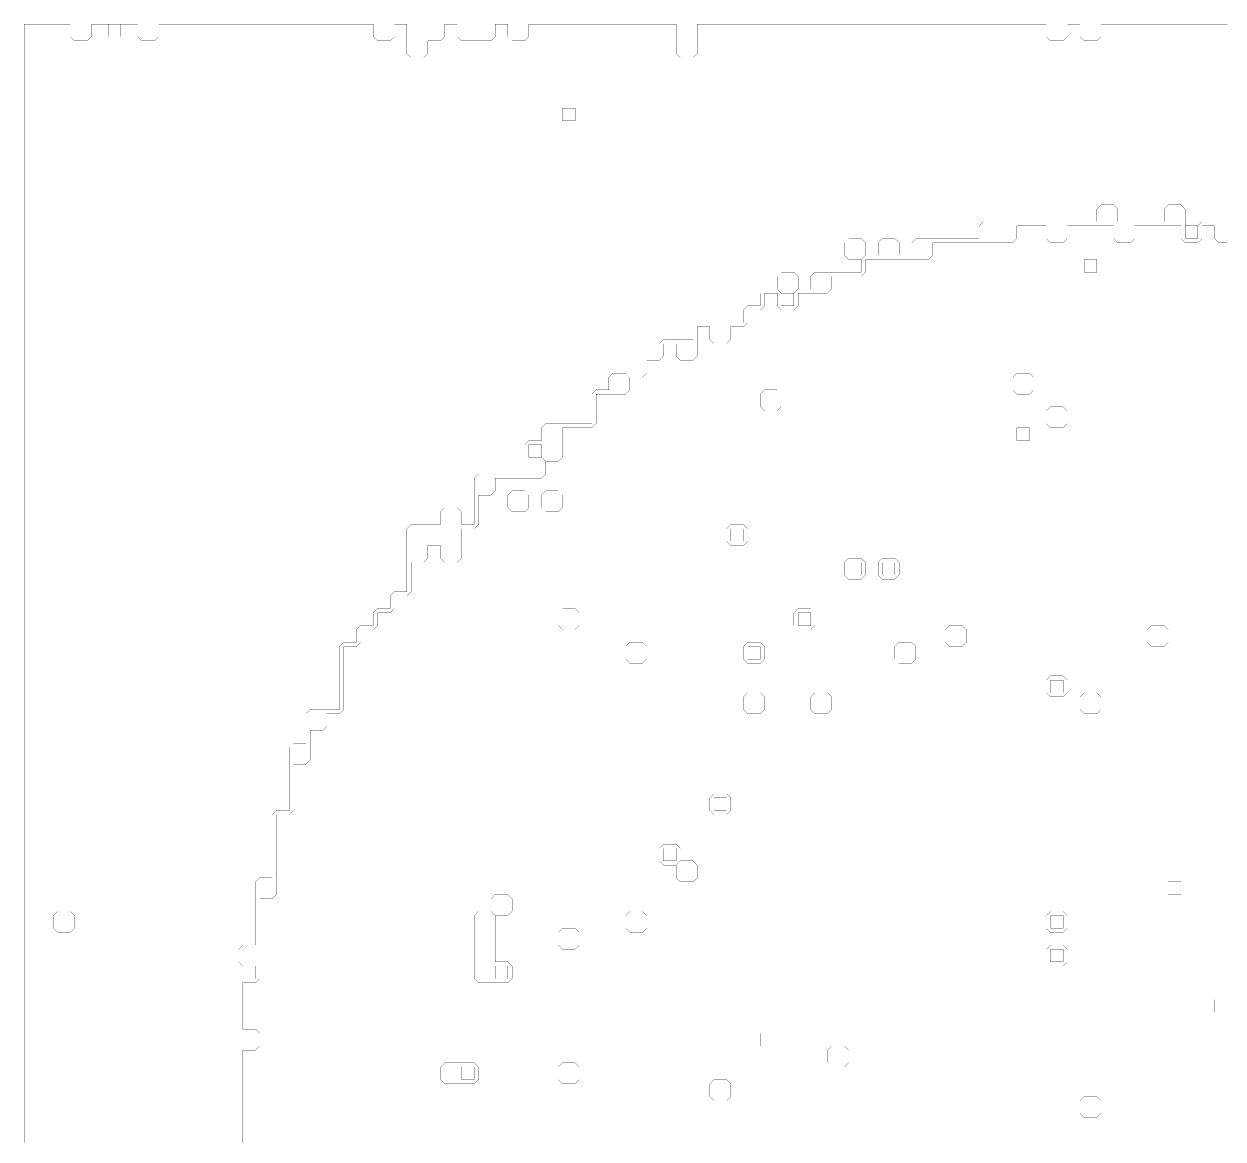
# Model space of a CAD drawing. Header units: metres. Extents: x 0 to 4990, y -4990 to 0.
# Drawn here: x 0 to 2783, y -2589 to 0 of the extents above; entities that cross this region are included whole.
import ezdxf

# ---------------------------------------------------------------- set-up
doc = ezdxf.new("R2010")
doc.units = ezdxf.units.M
for name, color, linetype in [('conductor', 1, 'Continuous'), ('dielectric', 8, 'Continuous'), ('substrate', 5, 'Continuous')]:
    doc.layers.add(name, color=color, linetype=linetype)

msp = doc.modelspace()

# ---------------------------------------------------------------- linework, layer by layer
at = {"layer": 'conductor', "const_width": 0.5}
msp.add_lwpolyline([(2792.96875, -507.8125), (2783.203125, -507.8125), (2773.4375, -507.8125), (2763.671875, -498.046875), (2763.671875, -488.28125), (2763.671875, -478.515625), (2763.671875, -468.75), (2753.90625, -468.75), (2744.140625, -468.75), (2734.375, -468.75), (2734.375, -478.515625), (2734.375, -488.28125), (2734.375, -498.046875), (2724.609375, -507.8125), (2714.84375, -507.8125), (2705.078125, -507.8125), (2695.3125, -507.8125), (2685.546875, -498.046875), (2685.546875, -488.28125), (2685.546875, -478.515625), (2685.546875, -468.75), (2675.78125, -468.75), (2666.015625, -468.75), (2656.25, -468.75), (2646.484375, -468.75), (2636.71875, -468.75), (2626.953125, -468.75), (2617.1875, -468.75), (2607.421875, -468.75), (2597.65625, -468.75), (2587.890625, -468.75), (2578.125, -468.75), (2578.125, -478.515625), (2578.125, -488.28125), (2578.125, -498.046875), (2568.359375, -507.8125), (2558.59375, -507.8125), (2548.828125, -507.8125), (2539.0625, -507.8125), (2529.296875, -498.046875), (2529.296875, -488.28125), (2529.296875, -478.515625), (2529.296875, -468.75), (2519.53125, -468.75), (2509.765625, -468.75), (2500, -468.75), (2490.234375, -468.75), (2480.46875, -468.75), (2470.703125, -468.75), (2460.9375, -468.75), (2451.171875, -468.75), (2441.40625, -468.75), (2431.640625, -468.75), (2421.875, -468.75), (2421.875, -478.515625), (2421.875, -488.28125), (2421.875, -498.046875), (2412.109375, -507.8125), (2402.34375, -507.8125), (2392.578125, -507.8125), (2382.8125, -507.8125), (2373.046875, -498.046875), (2373.046875, -488.28125), (2373.046875, -478.515625), (2373.046875, -468.75), (2363.28125, -468.75), (2353.515625, -468.75), (2343.75, -468.75), (2333.984375, -468.75), (2324.21875, -468.75), (2314.453125, -468.75), (2304.6875, -468.75), (2304.6875, -478.515625), (2304.6875, -488.28125), (2304.6875, -498.046875), (2294.921875, -507.8125), (2285.15625, -507.8125), (2275.390625, -507.8125), (2265.625, -507.8125), (2255.859375, -507.8125), (2246.09375, -507.8125), (2236.328125, -507.8125), (2226.5625, -507.8125), (2216.796875, -507.8125), (2207.03125, -507.8125), (2197.265625, -507.8125), (2187.5, -507.8125), (2177.734375, -507.8125), (2167.96875, -507.8125), (2158.203125, -507.8125), (2148.4375, -507.8125), (2138.671875, -507.8125), (2128.90625, -507.8125), (2119.140625, -507.8125), (2109.375, -507.8125), (2109.375, -517.578125), (2109.375, -527.34375), (2109.375, -537.109375), (2099.609375, -546.875), (2089.84375, -546.875), (2080.078125, -546.875), (2070.3125, -546.875), (2060.546875, -546.875), (2050.78125, -546.875), (2041.015625, -546.875), (2031.25, -546.875), (2021.484375, -546.875), (2011.71875, -546.875), (2001.953125, -546.875), (1992.1875, -546.875), (1982.421875, -546.875), (1972.65625, -546.875), (1962.890625, -546.875), (1953.125, -546.875), (1953.125, -556.640625), (1953.125, -566.40625), (1953.125, -576.171875), (1943.359375, -585.9375), (1933.59375, -585.9375), (1923.828125, -585.9375), (1914.0625, -585.9375), (1904.296875, -585.9375), (1894.53125, -585.9375), (1884.765625, -585.9375), (1875, -585.9375), (1875, -595.703125), (1875, -605.46875), (1875, -615.234375), (1865.234375, -625), (1855.46875, -625), (1845.703125, -625), (1835.9375, -625), (1826.171875, -625), (1816.40625, -625), (1806.640625, -625), (1796.875, -625), (1796.875, -634.765625), (1796.875, -644.53125), (1796.875, -654.296875), (1787.109375, -664.0625), (1777.34375, -664.0625), (1767.578125, -664.0625), (1757.8125, -664.0625), (1748.046875, -654.296875), (1748.046875, -644.53125), (1748.046875, -634.765625), (1748.046875, -625), (1738.28125, -625), (1728.515625, -625), (1718.75, -625), (1718.75, -634.765625), (1718.75, -644.53125), (1718.75, -654.296875), (1708.984375, -664.0625), (1699.21875, -664.0625), (1689.453125, -664.0625), (1679.6875, -664.0625), (1679.6875, -673.828125), (1679.6875, -683.59375), (1679.6875, -693.359375), (1669.921875, -703.125), (1660.15625, -703.125), (1650.390625, -703.125), (1640.625, -703.125), (1640.625, -712.890625), (1640.625, -722.65625), (1640.625, -732.421875), (1630.859375, -742.1875), (1621.09375, -742.1875), (1611.328125, -742.1875), (1601.5625, -742.1875), (1591.796875, -732.421875), (1591.796875, -722.65625), (1591.796875, -712.890625), (1591.796875, -703.125), (1582.03125, -703.125), (1572.265625, -703.125), (1562.5, -703.125), (1562.5, -712.890625), (1562.5, -722.65625), (1562.5, -732.421875), (1562.5, -742.1875), (1562.5, -751.953125), (1562.5, -761.71875), (1562.5, -771.484375), (1552.734375, -781.25), (1542.96875, -781.25), (1533.203125, -781.25), (1523.4375, -781.25), (1513.671875, -771.484375), (1513.671875, -761.71875), (1513.671875, -751.953125), (1513.671875, -742.1875), (1503.90625, -742.1875), (1494.140625, -742.1875), (1484.375, -742.1875), (1484.375, -751.953125), (1484.375, -761.71875), (1484.375, -771.484375), (1474.609375, -781.25), (1464.84375, -781.25), (1455.078125, -781.25), (1445.3125, -781.25), (1445.3125, -791.015625), (1445.3125, -800.78125), (1445.3125, -810.546875), (1435.546875, -820.3125), (1425.78125, -820.3125), (1416.015625, -820.3125), (1406.25, -820.3125), (1406.25, -830.078125), (1406.25, -839.84375), (1406.25, -849.609375), (1396.484375, -859.375), (1386.71875, -859.375), (1376.953125, -859.375), (1367.1875, -859.375), (1357.421875, -859.375), (1347.65625, -859.375), (1337.890625, -859.375), (1328.125, -859.375), (1328.125, -869.140625), (1328.125, -878.90625), (1328.125, -888.671875), (1328.125, -898.4375), (1328.125, -908.203125), (1328.125, -917.96875), (1328.125, -927.734375), (1318.359375, -937.5), (1308.59375, -937.5), (1298.828125, -937.5), (1289.0625, -937.5), (1279.296875, -937.5), (1269.53125, -937.5), (1259.765625, -937.5), (1250, -937.5), (1250, -947.265625), (1250, -957.03125), (1250, -966.796875), (1250, -976.5625), (1250, -986.328125), (1250, -996.09375), (1250, -1005.859375), (1240.234375, -1015.625), (1230.46875, -1015.625), (1220.703125, -1015.625), (1210.9375, -1015.625), (1201.171875, -1005.859375), (1201.171875, -996.09375), (1201.171875, -986.328125), (1201.171875, -976.5625), (1191.40625, -976.5625), (1181.640625, -976.5625), (1171.875, -976.5625), (1171.875, -986.328125), (1171.875, -996.09375), (1171.875, -1005.859375), (1181.640625, -1005.859375), (1191.40625, -1005.859375), (1201.171875, -1005.859375), (1210.9375, -1015.625), (1210.9375, -1025.390625), (1210.9375, -1035.15625), (1210.9375, -1044.921875), (1201.171875, -1054.6875), (1191.40625, -1054.6875), (1181.640625, -1054.6875), (1171.875, -1054.6875), (1162.109375, -1054.6875), (1152.34375, -1054.6875), (1142.578125, -1054.6875), (1132.8125, -1054.6875), (1123.046875, -1054.6875), (1113.28125, -1054.6875), (1103.515625, -1054.6875), (1093.75, -1054.6875), (1093.75, -1064.453125), (1093.75, -1074.21875), (1093.75, -1083.984375), (1083.984375, -1093.75), (1074.21875, -1093.75), (1064.453125, -1093.75), (1054.6875, -1093.75), (1054.6875, -1103.515625), (1054.6875, -1113.28125), (1054.6875, -1123.046875), (1054.6875, -1132.8125), (1054.6875, -1142.578125), (1054.6875, -1152.34375), (1054.6875, -1162.109375), (1044.921875, -1171.875), (1035.15625, -1171.875), (1025.390625, -1171.875), (1015.625, -1171.875), (1015.625, -1181.640625), (1015.625, -1191.40625), (1015.625, -1201.171875), (1015.625, -1210.9375), (1015.625, -1220.703125), (1015.625, -1230.46875), (1015.625, -1240.234375), (1005.859375, -1250), (996.09375, -1250), (986.328125, -1250), (976.5625, -1250), (966.796875, -1240.234375), (966.796875, -1230.46875), (966.796875, -1220.703125), (966.796875, -1210.9375), (957.03125, -1210.9375), (947.265625, -1210.9375), (937.5, -1210.9375), (937.5, -1220.703125), (937.5, -1230.46875), (937.5, -1240.234375), (927.734375, -1250), (917.96875, -1250), (908.203125, -1250), (898.4375, -1250), (898.4375, -1259.765625), (898.4375, -1269.53125), (898.4375, -1279.296875), (898.4375, -1289.0625), (898.4375, -1298.828125), (898.4375, -1308.59375), (898.4375, -1318.359375), (888.671875, -1328.125), (878.90625, -1328.125), (869.140625, -1328.125), (859.375, -1328.125), (859.375, -1337.890625), (859.375, -1347.65625), (859.375, -1357.421875), (849.609375, -1367.1875), (839.84375, -1367.1875), (830.078125, -1367.1875), (820.3125, -1367.1875), (820.3125, -1376.953125), (820.3125, -1386.71875), (820.3125, -1396.484375), (810.546875, -1406.25), (800.78125, -1406.25), (791.015625, -1406.25), (781.25, -1406.25), (781.25, -1416.015625), (781.25, -1425.78125), (781.25, -1435.546875), (771.484375, -1445.3125), (761.71875, -1445.3125), (751.953125, -1445.3125), (742.1875, -1445.3125), (742.1875, -1455.078125), (742.1875, -1464.84375), (742.1875, -1474.609375), (742.1875, -1484.375), (742.1875, -1494.140625), (742.1875, -1503.90625), (742.1875, -1513.671875), (742.1875, -1523.4375), (742.1875, -1533.203125), (742.1875, -1542.96875), (742.1875, -1552.734375), (742.1875, -1562.5), (742.1875, -1572.265625), (742.1875, -1582.03125), (742.1875, -1591.796875), (732.421875, -1601.5625), (722.65625, -1601.5625), (712.890625, -1601.5625), (703.125, -1601.5625), (703.125, -1611.328125), (703.125, -1621.09375), (703.125, -1630.859375), (693.359375, -1640.625), (683.59375, -1640.625), (673.828125, -1640.625), (664.0625, -1640.625), (664.0625, -1650.390625), (664.0625, -1660.15625), (664.0625, -1669.921875), (664.0625, -1679.6875), (664.0625, -1689.453125), (664.0625, -1699.21875), (664.0625, -1708.984375), (654.296875, -1718.75), (644.53125, -1718.75), (634.765625, -1718.75), (625, -1718.75), (625, -1728.515625), (625, -1738.28125), (625, -1748.046875), (625, -1757.8125), (625, -1767.578125), (625, -1777.34375), (625, -1787.109375), (625, -1796.875), (625, -1806.640625), (625, -1816.40625), (625, -1826.171875), (615.234375, -1835.9375), (605.46875, -1835.9375), (595.703125, -1835.9375), (585.9375, -1835.9375), (585.9375, -1845.703125), (585.9375, -1855.46875), (585.9375, -1865.234375), (585.9375, -1875), (585.9375, -1884.765625), (585.9375, -1894.53125), (585.9375, -1904.296875), (585.9375, -1914.0625), (585.9375, -1923.828125), (585.9375, -1933.59375), (585.9375, -1943.359375), (585.9375, -1953.125), (585.9375, -1962.890625), (585.9375, -1972.65625), (585.9375, -1982.421875), (585.9375, -1992.1875), (585.9375, -2001.953125), (585.9375, -2011.71875), (585.9375, -2021.484375), (576.171875, -2031.25), (566.40625, -2031.25), (556.640625, -2031.25), (546.875, -2031.25), (546.875, -2041.015625), (546.875, -2050.78125), (546.875, -2060.546875), (546.875, -2070.3125), (546.875, -2080.078125), (546.875, -2089.84375), (546.875, -2099.609375), (546.875, -2109.375), (546.875, -2119.140625), (546.875, -2128.90625), (546.875, -2138.671875), (546.875, -2148.4375), (546.875, -2158.203125), (546.875, -2167.96875), (546.875, -2177.734375), (546.875, -2187.5), (546.875, -2197.265625), (546.875, -2207.03125), (546.875, -2216.796875), (537.109375, -2226.5625), (527.34375, -2226.5625), (517.578125, -2226.5625), (507.8125, -2226.5625), (507.8125, -2236.328125), (507.8125, -2246.09375), (507.8125, -2255.859375), (507.8125, -2265.625), (507.8125, -2275.390625), (507.8125, -2285.15625), (507.8125, -2294.921875), (507.8125, -2304.6875), (507.8125, -2314.453125), (507.8125, -2324.21875), (507.8125, -2333.984375), (517.578125, -2333.984375), (527.34375, -2333.984375), (537.109375, -2333.984375), (546.875, -2343.75), (546.875, -2353.515625), (546.875, -2363.28125), (546.875, -2373.046875), (537.109375, -2382.8125), (527.34375, -2382.8125), (517.578125, -2382.8125), (507.8125, -2382.8125), (507.8125, -2392.578125), (507.8125, -2402.34375), (507.8125, -2412.109375), (507.8125, -2421.875), (507.8125, -2431.640625), (507.8125, -2441.40625), (507.8125, -2451.171875), (507.8125, -2460.9375), (507.8125, -2470.703125), (507.8125, -2480.46875), (507.8125, -2490.234375), (507.8125, -2500), (507.8125, -2509.765625), (507.8125, -2519.53125), (507.8125, -2529.296875), (507.8125, -2539.0625), (507.8125, -2548.828125), (507.8125, -2558.59375), (507.8125, -2568.359375), (507.8125, -2578.125), (507.8125, -2587.890625), (507.8125, -2597.65625)], dxfattribs=at)
for points in [[(2294.921875, -820.3125), (2304.6875, -810.546875), (2314.453125, -810.546875), (2324.21875, -810.546875), (2333.984375, -810.546875), (2343.75, -820.3125), (2343.75, -830.078125), (2343.75, -839.84375), (2343.75, -849.609375), (2333.984375, -859.375), (2324.21875, -859.375), (2314.453125, -859.375), (2304.6875, -859.375), (2294.921875, -849.609375), (2294.921875, -839.84375), (2294.921875, -830.078125)], [(1708.984375, -859.375), (1718.75, -849.609375), (1728.515625, -849.609375), (1738.28125, -849.609375), (1748.046875, -849.609375), (1757.8125, -859.375), (1757.8125, -869.140625), (1757.8125, -878.90625), (1757.8125, -888.671875), (1748.046875, -898.4375), (1738.28125, -898.4375), (1728.515625, -898.4375), (1718.75, -898.4375), (1708.984375, -888.671875), (1708.984375, -878.90625), (1708.984375, -869.140625)], [(2373.046875, -898.4375), (2382.8125, -888.671875), (2392.578125, -888.671875), (2402.34375, -888.671875), (2412.109375, -888.671875), (2421.875, -898.4375), (2421.875, -908.203125), (2421.875, -917.96875), (2421.875, -927.734375), (2412.109375, -937.5), (2402.34375, -937.5), (2392.578125, -937.5), (2382.8125, -937.5), (2373.046875, -927.734375), (2373.046875, -917.96875), (2373.046875, -908.203125)], [(1123.046875, -1093.75), (1132.8125, -1083.984375), (1142.578125, -1083.984375), (1152.34375, -1083.984375), (1162.109375, -1083.984375), (1171.875, -1093.75), (1171.875, -1103.515625), (1171.875, -1113.28125), (1171.875, -1123.046875), (1162.109375, -1132.8125), (1152.34375, -1132.8125), (1142.578125, -1132.8125), (1132.8125, -1132.8125), (1123.046875, -1123.046875), (1123.046875, -1113.28125), (1123.046875, -1103.515625)], [(1201.171875, -1093.75), (1210.9375, -1083.984375), (1220.703125, -1083.984375), (1230.46875, -1083.984375), (1240.234375, -1083.984375), (1250, -1093.75), (1250, -1103.515625), (1250, -1113.28125), (1250, -1123.046875), (1240.234375, -1132.8125), (1230.46875, -1132.8125), (1220.703125, -1132.8125), (1210.9375, -1132.8125), (1201.171875, -1123.046875), (1201.171875, -1113.28125), (1201.171875, -1103.515625)], [(1630.859375, -1171.875), (1640.625, -1162.109375), (1650.390625, -1162.109375), (1660.15625, -1162.109375), (1669.921875, -1162.109375), (1679.6875, -1171.875), (1679.6875, -1181.640625), (1679.6875, -1191.40625), (1679.6875, -1201.171875), (1669.921875, -1210.9375), (1660.15625, -1210.9375), (1650.390625, -1210.9375), (1640.625, -1210.9375), (1630.859375, -1201.171875), (1630.859375, -1191.40625), (1630.859375, -1181.640625)], [(1904.296875, -1250), (1914.0625, -1240.234375), (1923.828125, -1240.234375), (1933.59375, -1240.234375), (1943.359375, -1240.234375), (1953.125, -1250), (1953.125, -1259.765625), (1953.125, -1269.53125), (1953.125, -1279.296875), (1943.359375, -1289.0625), (1933.59375, -1289.0625), (1923.828125, -1289.0625), (1914.0625, -1289.0625), (1904.296875, -1279.296875), (1904.296875, -1269.53125), (1904.296875, -1259.765625)], [(1982.421875, -1250), (1992.1875, -1240.234375), (2001.953125, -1240.234375), (2011.71875, -1240.234375), (2021.484375, -1240.234375), (2031.25, -1250), (2031.25, -1259.765625), (2031.25, -1269.53125), (2031.25, -1279.296875), (2021.484375, -1289.0625), (2011.71875, -1289.0625), (2001.953125, -1289.0625), (1992.1875, -1289.0625), (1982.421875, -1279.296875), (1982.421875, -1269.53125), (1982.421875, -1259.765625)], [(1240.234375, -1367.1875), (1250, -1357.421875), (1259.765625, -1357.421875), (1269.53125, -1357.421875), (1279.296875, -1357.421875), (1289.0625, -1367.1875), (1289.0625, -1376.953125), (1289.0625, -1386.71875), (1289.0625, -1396.484375), (1279.296875, -1406.25), (1269.53125, -1406.25), (1259.765625, -1406.25), (1250, -1406.25), (1240.234375, -1396.484375), (1240.234375, -1386.71875), (1240.234375, -1376.953125)], [(1787.109375, -1367.1875), (1796.875, -1357.421875), (1806.640625, -1357.421875), (1816.40625, -1357.421875), (1826.171875, -1357.421875), (1835.9375, -1367.1875), (1835.9375, -1376.953125), (1835.9375, -1386.71875), (1835.9375, -1396.484375), (1826.171875, -1406.25), (1816.40625, -1406.25), (1806.640625, -1406.25), (1796.875, -1406.25), (1787.109375, -1396.484375), (1787.109375, -1386.71875), (1787.109375, -1376.953125)], [(2138.671875, -1406.25), (2148.4375, -1396.484375), (2158.203125, -1396.484375), (2167.96875, -1396.484375), (2177.734375, -1396.484375), (2187.5, -1406.25), (2187.5, -1416.015625), (2187.5, -1425.78125), (2187.5, -1435.546875), (2177.734375, -1445.3125), (2167.96875, -1445.3125), (2158.203125, -1445.3125), (2148.4375, -1445.3125), (2138.671875, -1435.546875), (2138.671875, -1425.78125), (2138.671875, -1416.015625)], [(2607.421875, -1406.25), (2617.1875, -1396.484375), (2626.953125, -1396.484375), (2636.71875, -1396.484375), (2646.484375, -1396.484375), (2656.25, -1406.25), (2656.25, -1416.015625), (2656.25, -1425.78125), (2656.25, -1435.546875), (2646.484375, -1445.3125), (2636.71875, -1445.3125), (2626.953125, -1445.3125), (2617.1875, -1445.3125), (2607.421875, -1435.546875), (2607.421875, -1425.78125), (2607.421875, -1416.015625)], [(1396.484375, -1445.3125), (1406.25, -1435.546875), (1416.015625, -1435.546875), (1425.78125, -1435.546875), (1435.546875, -1435.546875), (1445.3125, -1445.3125), (1445.3125, -1455.078125), (1445.3125, -1464.84375), (1445.3125, -1474.609375), (1435.546875, -1484.375), (1425.78125, -1484.375), (1416.015625, -1484.375), (1406.25, -1484.375), (1396.484375, -1474.609375), (1396.484375, -1464.84375), (1396.484375, -1455.078125)], [(1669.921875, -1445.3125), (1679.6875, -1435.546875), (1689.453125, -1435.546875), (1699.21875, -1435.546875), (1708.984375, -1435.546875), (1718.75, -1445.3125), (1718.75, -1455.078125), (1718.75, -1464.84375), (1718.75, -1474.609375), (1708.984375, -1484.375), (1699.21875, -1484.375), (1689.453125, -1484.375), (1679.6875, -1484.375), (1669.921875, -1474.609375), (1669.921875, -1464.84375), (1669.921875, -1455.078125)], [(2021.484375, -1445.3125), (2031.25, -1435.546875), (2041.015625, -1435.546875), (2050.78125, -1435.546875), (2060.546875, -1435.546875), (2070.3125, -1445.3125), (2070.3125, -1455.078125), (2070.3125, -1464.84375), (2070.3125, -1474.609375), (2060.546875, -1484.375), (2050.78125, -1484.375), (2041.015625, -1484.375), (2031.25, -1484.375), (2021.484375, -1474.609375), (2021.484375, -1464.84375), (2021.484375, -1455.078125)], [(2373.046875, -1523.4375), (2382.8125, -1513.671875), (2392.578125, -1513.671875), (2402.34375, -1513.671875), (2412.109375, -1513.671875), (2421.875, -1523.4375), (2421.875, -1533.203125), (2421.875, -1542.96875), (2421.875, -1552.734375), (2412.109375, -1562.5), (2402.34375, -1562.5), (2392.578125, -1562.5), (2382.8125, -1562.5), (2373.046875, -1552.734375), (2373.046875, -1542.96875), (2373.046875, -1533.203125)], [(1669.921875, -1562.5), (1679.6875, -1552.734375), (1689.453125, -1552.734375), (1699.21875, -1552.734375), (1708.984375, -1552.734375), (1718.75, -1562.5), (1718.75, -1572.265625), (1718.75, -1582.03125), (1718.75, -1591.796875), (1708.984375, -1601.5625), (1699.21875, -1601.5625), (1689.453125, -1601.5625), (1679.6875, -1601.5625), (1669.921875, -1591.796875), (1669.921875, -1582.03125), (1669.921875, -1572.265625)], [(1826.171875, -1562.5), (1835.9375, -1552.734375), (1845.703125, -1552.734375), (1855.46875, -1552.734375), (1865.234375, -1552.734375), (1875, -1562.5), (1875, -1572.265625), (1875, -1582.03125), (1875, -1591.796875), (1865.234375, -1601.5625), (1855.46875, -1601.5625), (1845.703125, -1601.5625), (1835.9375, -1601.5625), (1826.171875, -1591.796875), (1826.171875, -1582.03125), (1826.171875, -1572.265625)], [(2451.171875, -1562.5), (2460.9375, -1552.734375), (2470.703125, -1552.734375), (2480.46875, -1552.734375), (2490.234375, -1552.734375), (2500, -1562.5), (2500, -1572.265625), (2500, -1582.03125), (2500, -1591.796875), (2490.234375, -1601.5625), (2480.46875, -1601.5625), (2470.703125, -1601.5625), (2460.9375, -1601.5625), (2451.171875, -1591.796875), (2451.171875, -1582.03125), (2451.171875, -1572.265625)], [(1591.796875, -1796.875), (1601.5625, -1787.109375), (1611.328125, -1787.109375), (1621.09375, -1787.109375), (1630.859375, -1787.109375), (1640.625, -1796.875), (1640.625, -1806.640625), (1640.625, -1816.40625), (1640.625, -1826.171875), (1630.859375, -1835.9375), (1621.09375, -1835.9375), (1611.328125, -1835.9375), (1601.5625, -1835.9375), (1591.796875, -1826.171875), (1591.796875, -1816.40625), (1591.796875, -1806.640625)], [(1474.609375, -1914.0625), (1484.375, -1904.296875), (1494.140625, -1904.296875), (1503.90625, -1904.296875), (1513.671875, -1904.296875), (1523.4375, -1914.0625), (1523.4375, -1923.828125), (1523.4375, -1933.59375), (1523.4375, -1943.359375), (1513.671875, -1953.125), (1503.90625, -1953.125), (1494.140625, -1953.125), (1484.375, -1953.125), (1474.609375, -1943.359375), (1474.609375, -1933.59375), (1474.609375, -1923.828125)], [(1513.671875, -1953.125), (1523.4375, -1943.359375), (1533.203125, -1943.359375), (1542.96875, -1943.359375), (1552.734375, -1943.359375), (1562.5, -1953.125), (1562.5, -1962.890625), (1562.5, -1972.65625), (1562.5, -1982.421875), (1552.734375, -1992.1875), (1542.96875, -1992.1875), (1533.203125, -1992.1875), (1523.4375, -1992.1875), (1513.671875, -1982.421875), (1513.671875, -1972.65625), (1513.671875, -1962.890625)], [(1083.984375, -2031.25), (1093.75, -2021.484375), (1103.515625, -2021.484375), (1113.28125, -2021.484375), (1123.046875, -2021.484375), (1132.8125, -2031.25), (1132.8125, -2041.015625), (1132.8125, -2050.78125), (1132.8125, -2060.546875), (1123.046875, -2070.3125), (1113.28125, -2070.3125), (1103.515625, -2070.3125), (1093.75, -2070.3125), (1083.984375, -2060.546875), (1083.984375, -2050.78125), (1083.984375, -2041.015625)], [(1044.921875, -2070.3125), (1054.6875, -2060.546875), (1064.453125, -2060.546875), (1074.21875, -2060.546875), (1083.984375, -2060.546875), (1093.75, -2070.3125), (1093.75, -2080.078125), (1093.75, -2089.84375), (1093.75, -2099.609375), (1093.75, -2109.375), (1093.75, -2119.140625), (1093.75, -2128.90625), (1093.75, -2138.671875), (1093.75, -2148.4375), (1093.75, -2158.203125), (1093.75, -2167.96875), (1093.75, -2177.734375), (1103.515625, -2177.734375), (1113.28125, -2177.734375), (1123.046875, -2177.734375), (1132.8125, -2187.5), (1132.8125, -2197.265625), (1132.8125, -2207.03125), (1132.8125, -2216.796875), (1123.046875, -2226.5625), (1113.28125, -2226.5625), (1103.515625, -2226.5625), (1093.75, -2226.5625), (1083.984375, -2226.5625), (1074.21875, -2226.5625), (1064.453125, -2226.5625), (1054.6875, -2226.5625), (1044.921875, -2216.796875), (1044.921875, -2207.03125), (1044.921875, -2197.265625), (1044.921875, -2187.5), (1044.921875, -2177.734375), (1044.921875, -2167.96875), (1044.921875, -2158.203125), (1044.921875, -2148.4375), (1044.921875, -2138.671875), (1044.921875, -2128.90625), (1044.921875, -2119.140625), (1044.921875, -2109.375), (1044.921875, -2099.609375), (1044.921875, -2089.84375), (1044.921875, -2080.078125)], [(1396.484375, -2070.3125), (1406.25, -2060.546875), (1416.015625, -2060.546875), (1425.78125, -2060.546875), (1435.546875, -2060.546875), (1445.3125, -2070.3125), (1445.3125, -2080.078125), (1445.3125, -2089.84375), (1445.3125, -2099.609375), (1435.546875, -2109.375), (1425.78125, -2109.375), (1416.015625, -2109.375), (1406.25, -2109.375), (1396.484375, -2099.609375), (1396.484375, -2089.84375), (1396.484375, -2080.078125)], [(2373.046875, -2070.3125), (2382.8125, -2060.546875), (2392.578125, -2060.546875), (2402.34375, -2060.546875), (2412.109375, -2060.546875), (2421.875, -2070.3125), (2421.875, -2080.078125), (2421.875, -2089.84375), (2421.875, -2099.609375), (2412.109375, -2109.375), (2402.34375, -2109.375), (2392.578125, -2109.375), (2382.8125, -2109.375), (2373.046875, -2099.609375), (2373.046875, -2089.84375), (2373.046875, -2080.078125)], [(1240.234375, -2109.375), (1250, -2099.609375), (1259.765625, -2099.609375), (1269.53125, -2099.609375), (1279.296875, -2099.609375), (1289.0625, -2109.375), (1289.0625, -2119.140625), (1289.0625, -2128.90625), (1289.0625, -2138.671875), (1279.296875, -2148.4375), (1269.53125, -2148.4375), (1259.765625, -2148.4375), (1250, -2148.4375), (1240.234375, -2138.671875), (1240.234375, -2128.90625), (1240.234375, -2119.140625)], [(2373.046875, -2148.4375), (2382.8125, -2138.671875), (2392.578125, -2138.671875), (2402.34375, -2138.671875), (2412.109375, -2138.671875), (2421.875, -2148.4375), (2421.875, -2158.203125), (2421.875, -2167.96875), (2421.875, -2177.734375), (2412.109375, -2187.5), (2402.34375, -2187.5), (2392.578125, -2187.5), (2382.8125, -2187.5), (2373.046875, -2177.734375), (2373.046875, -2167.96875), (2373.046875, -2158.203125)], [(1865.234375, -2382.8125), (1875, -2373.046875), (1884.765625, -2373.046875), (1894.53125, -2373.046875), (1904.296875, -2373.046875), (1914.0625, -2382.8125), (1914.0625, -2392.578125), (1914.0625, -2402.34375), (1914.0625, -2412.109375), (1904.296875, -2421.875), (1894.53125, -2421.875), (1884.765625, -2421.875), (1875, -2421.875), (1865.234375, -2412.109375), (1865.234375, -2402.34375), (1865.234375, -2392.578125)], [(966.796875, -2421.875), (976.5625, -2412.109375), (986.328125, -2412.109375), (996.09375, -2412.109375), (1005.859375, -2412.109375), (1015.625, -2412.109375), (1025.390625, -2412.109375), (1035.15625, -2412.109375), (1044.921875, -2412.109375), (1054.6875, -2421.875), (1054.6875, -2431.640625), (1054.6875, -2441.40625), (1054.6875, -2451.171875), (1044.921875, -2460.9375), (1035.15625, -2460.9375), (1025.390625, -2460.9375), (1015.625, -2460.9375), (1005.859375, -2460.9375), (996.09375, -2460.9375), (986.328125, -2460.9375), (976.5625, -2460.9375), (966.796875, -2451.171875), (966.796875, -2441.40625), (966.796875, -2431.640625)], [(1240.234375, -2421.875), (1250, -2412.109375), (1259.765625, -2412.109375), (1269.53125, -2412.109375), (1279.296875, -2412.109375), (1289.0625, -2421.875), (1289.0625, -2431.640625), (1289.0625, -2441.40625), (1289.0625, -2451.171875), (1279.296875, -2460.9375), (1269.53125, -2460.9375), (1259.765625, -2460.9375), (1250, -2460.9375), (1240.234375, -2451.171875), (1240.234375, -2441.40625), (1240.234375, -2431.640625)], [(1591.796875, -2460.9375), (1601.5625, -2451.171875), (1611.328125, -2451.171875), (1621.09375, -2451.171875), (1630.859375, -2451.171875), (1640.625, -2460.9375), (1640.625, -2470.703125), (1640.625, -2480.46875), (1640.625, -2490.234375), (1630.859375, -2500), (1621.09375, -2500), (1611.328125, -2500), (1601.5625, -2500), (1591.796875, -2490.234375), (1591.796875, -2480.46875), (1591.796875, -2470.703125)], [(2451.171875, -2500), (2460.9375, -2490.234375), (2470.703125, -2490.234375), (2480.46875, -2490.234375), (2490.234375, -2490.234375), (2500, -2500), (2500, -2509.765625), (2500, -2519.53125), (2500, -2529.296875), (2490.234375, -2539.0625), (2480.46875, -2539.0625), (2470.703125, -2539.0625), (2460.9375, -2539.0625), (2451.171875, -2529.296875), (2451.171875, -2519.53125), (2451.171875, -2509.765625)]]:
    msp.add_lwpolyline(points, close=True, dxfattribs=at)
at = {"layer": 'dielectric', "const_width": 0.5}
for points in [[(195.3125, 0), (195.3125, -9.765625), (195.3125, -19.53125), (195.3125, -29.296875), (205.078125, -29.296875), (214.84375, -29.296875), (224.609375, -29.296875), (224.609375, -19.53125), (224.609375, -9.765625), (224.609375, 0), (214.84375, 0), (205.078125, 0)], [(1250, -195.3125), (1250, -205.078125), (1250, -214.84375), (1250, -224.609375), (1259.765625, -224.609375), (1269.53125, -224.609375), (1279.296875, -224.609375), (1279.296875, -214.84375), (1279.296875, -205.078125), (1279.296875, -195.3125), (1269.53125, -195.3125), (1259.765625, -195.3125)], [(2695.3125, -468.75), (2695.3125, -478.515625), (2695.3125, -488.28125), (2695.3125, -498.046875), (2705.078125, -498.046875), (2714.84375, -498.046875), (2724.609375, -498.046875), (2724.609375, -488.28125), (2724.609375, -478.515625), (2724.609375, -468.75), (2714.84375, -468.75), (2705.078125, -468.75)]]:
    msp.add_lwpolyline(points, close=True, dxfattribs=at)
at = {"layer": 'substrate', "const_width": 0.5}
for points in [[(2792.96875, 0), (2783.203125, 0), (2773.4375, 0), (2763.671875, 0), (2753.90625, 0), (2744.140625, 0), (2734.375, 0), (2724.609375, 0), (2714.84375, 0), (2705.078125, 0), (2695.3125, 0), (2685.546875, 0), (2675.78125, 0), (2666.015625, 0), (2656.25, 0), (2646.484375, 0), (2636.71875, 0), (2626.953125, 0), (2617.1875, 0), (2607.421875, 0), (2597.65625, 0), (2587.890625, 0), (2578.125, 0), (2568.359375, 0), (2558.59375, 0), (2548.828125, 0), (2539.0625, 0), (2529.296875, 0), (2519.53125, 0), (2509.765625, 0), (2500, 0), (2500, -9.765625), (2500, -19.53125), (2500, -29.296875), (2490.234375, -39.0625), (2480.46875, -39.0625), (2470.703125, -39.0625), (2460.9375, -39.0625), (2451.171875, -29.296875), (2451.171875, -19.53125), (2451.171875, -9.765625), (2451.171875, 0), (2441.40625, 0), (2431.640625, 0), (2421.875, 0), (2421.875, -9.765625), (2421.875, -19.53125), (2421.875, -29.296875), (2412.109375, -39.0625), (2402.34375, -39.0625), (2392.578125, -39.0625), (2382.8125, -39.0625), (2373.046875, -29.296875), (2373.046875, -19.53125), (2373.046875, -9.765625), (2373.046875, 0), (2363.28125, 0), (2353.515625, 0), (2343.75, 0), (2333.984375, 0), (2324.21875, 0), (2314.453125, 0), (2304.6875, 0), (2294.921875, 0), (2285.15625, 0), (2275.390625, 0), (2265.625, 0), (2255.859375, 0), (2246.09375, 0), (2236.328125, 0), (2226.5625, 0), (2216.796875, 0), (2207.03125, 0), (2197.265625, 0), (2187.5, 0), (2177.734375, 0), (2167.96875, 0), (2158.203125, 0), (2148.4375, 0), (2138.671875, 0), (2128.90625, 0), (2119.140625, 0), (2109.375, 0), (2099.609375, 0), (2089.84375, 0), (2080.078125, 0), (2070.3125, 0), (2060.546875, 0), (2050.78125, 0), (2041.015625, 0), (2031.25, 0), (2021.484375, 0), (2011.71875, 0), (2001.953125, 0), (1992.1875, 0), (1982.421875, 0), (1972.65625, 0), (1962.890625, 0), (1953.125, 0), (1943.359375, 0), (1933.59375, 0), (1923.828125, 0), (1914.0625, 0), (1904.296875, 0), (1894.53125, 0), (1884.765625, 0), (1875, 0), (1865.234375, 0), (1855.46875, 0), (1845.703125, 0), (1835.9375, 0), (1826.171875, 0), (1816.40625, 0), (1806.640625, 0), (1796.875, 0), (1787.109375, 0), (1777.34375, 0), (1767.578125, 0), (1757.8125, 0), (1748.046875, 0), (1738.28125, 0), (1728.515625, 0), (1718.75, 0), (1708.984375, 0), (1699.21875, 0), (1689.453125, 0), (1679.6875, 0), (1669.921875, 0), (1660.15625, 0), (1650.390625, 0), (1640.625, 0), (1630.859375, 0), (1621.09375, 0), (1611.328125, 0), (1601.5625, 0), (1591.796875, 0), (1582.03125, 0), (1572.265625, 0), (1562.5, 0), (1562.5, -9.765625), (1562.5, -19.53125), (1562.5, -29.296875), (1562.5, -39.0625), (1562.5, -48.828125), (1562.5, -58.59375), (1562.5, -68.359375), (1552.734375, -78.125), (1542.96875, -78.125), (1533.203125, -78.125), (1523.4375, -78.125), (1513.671875, -68.359375), (1513.671875, -58.59375), (1513.671875, -48.828125), (1513.671875, -39.0625), (1513.671875, -29.296875), (1513.671875, -19.53125), (1513.671875, -9.765625), (1513.671875, 0), (1503.90625, 0), (1494.140625, 0), (1484.375, 0), (1474.609375, 0), (1464.84375, 0), (1455.078125, 0), (1445.3125, 0), (1435.546875, 0), (1425.78125, 0), (1416.015625, 0), (1406.25, 0), (1396.484375, 0), (1386.71875, 0), (1376.953125, 0), (1367.1875, 0), (1357.421875, 0), (1347.65625, 0), (1337.890625, 0), (1328.125, 0), (1318.359375, 0), (1308.59375, 0), (1298.828125, 0), (1289.0625, 0), (1279.296875, 0), (1269.53125, 0), (1259.765625, 0), (1250, 0), (1240.234375, 0), (1230.46875, 0), (1220.703125, 0), (1210.9375, 0), (1201.171875, 0), (1191.40625, 0), (1181.640625, 0), (1171.875, 0), (1171.875, -9.765625), (1171.875, -19.53125), (1171.875, -29.296875), (1162.109375, -39.0625), (1152.34375, -39.0625), (1142.578125, -39.0625), (1132.8125, -39.0625), (1123.046875, -29.296875), (1123.046875, -19.53125), (1123.046875, -9.765625), (1123.046875, 0), (1113.28125, 0), (1103.515625, 0), (1093.75, 0), (1093.75, -9.765625), (1093.75, -19.53125), (1093.75, -29.296875), (1083.984375, -39.0625), (1074.21875, -39.0625), (1064.453125, -39.0625), (1054.6875, -39.0625), (1044.921875, -39.0625), (1035.15625, -39.0625), (1025.390625, -39.0625), (1015.625, -39.0625), (1005.859375, -29.296875), (1005.859375, -19.53125), (1005.859375, -9.765625), (1005.859375, 0), (996.09375, 0), (986.328125, 0), (976.5625, 0), (976.5625, -9.765625), (976.5625, -19.53125), (976.5625, -29.296875), (966.796875, -39.0625), (957.03125, -39.0625), (947.265625, -39.0625), (937.5, -39.0625), (937.5, -48.828125), (937.5, -58.59375), (937.5, -68.359375), (927.734375, -78.125), (917.96875, -78.125), (908.203125, -78.125), (898.4375, -78.125), (888.671875, -68.359375), (888.671875, -58.59375), (888.671875, -48.828125), (888.671875, -39.0625), (888.671875, -29.296875), (888.671875, -19.53125), (888.671875, -9.765625), (888.671875, 0), (878.90625, 0), (869.140625, 0), (859.375, 0), (859.375, -9.765625), (859.375, -19.53125), (859.375, -29.296875), (849.609375, -39.0625), (839.84375, -39.0625), (830.078125, -39.0625), (820.3125, -39.0625), (810.546875, -29.296875), (810.546875, -19.53125), (810.546875, -9.765625), (810.546875, 0), (800.78125, 0), (791.015625, 0), (781.25, 0), (771.484375, 0), (761.71875, 0), (751.953125, 0), (742.1875, 0), (732.421875, 0), (722.65625, 0), (712.890625, 0), (703.125, 0), (693.359375, 0), (683.59375, 0), (673.828125, 0), (664.0625, 0), (654.296875, 0), (644.53125, 0), (634.765625, 0), (625, 0), (615.234375, 0), (605.46875, 0), (595.703125, 0), (585.9375, 0), (576.171875, 0), (566.40625, 0), (556.640625, 0), (546.875, 0), (537.109375, 0), (527.34375, 0), (517.578125, 0), (507.8125, 0), (498.046875, 0), (488.28125, 0), (478.515625, 0), (468.75, 0), (458.984375, 0), (449.21875, 0), (439.453125, 0), (429.6875, 0), (419.921875, 0), (410.15625, 0), (400.390625, 0), (390.625, 0), (380.859375, 0), (371.09375, 0), (361.328125, 0), (351.5625, 0), (341.796875, 0), (332.03125, 0), (322.265625, 0), (312.5, 0), (312.5, -9.765625), (312.5, -19.53125), (312.5, -29.296875), (302.734375, -39.0625), (292.96875, -39.0625), (283.203125, -39.0625), (273.4375, -39.0625), (263.671875, -29.296875), (263.671875, -19.53125), (263.671875, -9.765625), (263.671875, 0), (253.90625, 0), (244.140625, 0), (234.375, 0), (224.609375, 0), (214.84375, 0), (205.078125, 0), (195.3125, 0), (185.546875, 0), (175.78125, 0), (166.015625, 0), (156.25, 0), (156.25, -9.765625), (156.25, -19.53125), (156.25, -29.296875), (146.484375, -39.0625), (136.71875, -39.0625), (126.953125, -39.0625), (117.1875, -39.0625), (107.421875, -29.296875), (107.421875, -19.53125), (107.421875, -9.765625), (107.421875, 0), (97.65625, 0), (87.890625, 0), (78.125, 0), (68.359375, 0), (58.59375, 0), (48.828125, 0), (39.0625, 0), (29.296875, 0), (19.53125, 0), (9.765625, 0), (0, 0), (0, -9.765625), (0, -19.53125), (0, -29.296875), (0, -39.0625), (0, -48.828125), (0, -58.59375), (0, -68.359375), (0, -78.125), (0, -87.890625), (0, -97.65625), (0, -107.421875), (0, -117.1875), (0, -126.953125), (0, -136.71875), (0, -146.484375), (0, -156.25), (0, -166.015625), (0, -175.78125), (0, -185.546875), (0, -195.3125), (0, -205.078125), (0, -214.84375), (0, -224.609375), (0, -234.375), (0, -244.140625), (0, -253.90625), (0, -263.671875), (0, -273.4375), (0, -283.203125), (0, -292.96875), (0, -302.734375), (0, -312.5), (0, -322.265625), (0, -332.03125), (0, -341.796875), (0, -351.5625), (0, -361.328125), (0, -371.09375), (0, -380.859375), (0, -390.625), (0, -400.390625), (0, -410.15625), (0, -419.921875), (0, -429.6875), (0, -439.453125), (0, -449.21875), (0, -458.984375), (0, -468.75), (0, -478.515625), (0, -488.28125), (0, -498.046875), (0, -507.8125), (0, -517.578125), (0, -527.34375), (0, -537.109375), (0, -546.875), (0, -556.640625), (0, -566.40625), (0, -576.171875), (0, -585.9375), (0, -595.703125), (0, -605.46875), (0, -615.234375), (0, -625), (0, -634.765625), (0, -644.53125), (0, -654.296875), (0, -664.0625), (0, -673.828125), (0, -683.59375), (0, -693.359375), (0, -703.125), (0, -712.890625), (0, -722.65625), (0, -732.421875), (0, -742.1875), (0, -751.953125), (0, -761.71875), (0, -771.484375), (0, -781.25), (0, -791.015625), (0, -800.78125), (0, -810.546875), (0, -820.3125), (0, -830.078125), (0, -839.84375), (0, -849.609375), (0, -859.375), (0, -869.140625), (0, -878.90625), (0, -888.671875), (0, -898.4375), (0, -908.203125), (0, -917.96875), (0, -927.734375), (0, -937.5), (0, -947.265625), (0, -957.03125), (0, -966.796875), (0, -976.5625), (0, -986.328125), (0, -996.09375), (0, -1005.859375), (0, -1015.625), (0, -1025.390625), (0, -1035.15625), (0, -1044.921875), (0, -1054.6875), (0, -1064.453125), (0, -1074.21875), (0, -1083.984375), (0, -1093.75), (0, -1103.515625), (0, -1113.28125), (0, -1123.046875), (0, -1132.8125), (0, -1142.578125), (0, -1152.34375), (0, -1162.109375), (0, -1171.875), (0, -1181.640625), (0, -1191.40625), (0, -1201.171875), (0, -1210.9375), (0, -1220.703125), (0, -1230.46875), (0, -1240.234375), (0, -1250), (0, -1259.765625), (0, -1269.53125), (0, -1279.296875), (0, -1289.0625), (0, -1298.828125), (0, -1308.59375), (0, -1318.359375), (0, -1328.125), (0, -1337.890625), (0, -1347.65625), (0, -1357.421875), (0, -1367.1875), (0, -1376.953125), (0, -1386.71875), (0, -1396.484375), (0, -1406.25), (0, -1416.015625), (0, -1425.78125), (0, -1435.546875), (0, -1445.3125), (0, -1455.078125), (0, -1464.84375), (0, -1474.609375), (0, -1484.375), (0, -1494.140625), (0, -1503.90625), (0, -1513.671875), (0, -1523.4375), (0, -1533.203125), (0, -1542.96875), (0, -1552.734375), (0, -1562.5), (0, -1572.265625), (0, -1582.03125), (0, -1591.796875), (0, -1601.5625), (0, -1611.328125), (0, -1621.09375), (0, -1630.859375), (0, -1640.625), (0, -1650.390625), (0, -1660.15625), (0, -1669.921875), (0, -1679.6875), (0, -1689.453125), (0, -1699.21875), (0, -1708.984375), (0, -1718.75), (0, -1728.515625), (0, -1738.28125), (0, -1748.046875), (0, -1757.8125), (0, -1767.578125), (0, -1777.34375), (0, -1787.109375), (0, -1796.875), (0, -1806.640625), (0, -1816.40625), (0, -1826.171875), (0, -1835.9375), (0, -1845.703125), (0, -1855.46875), (0, -1865.234375), (0, -1875), (0, -1884.765625), (0, -1894.53125), (0, -1904.296875), (0, -1914.0625), (0, -1923.828125), (0, -1933.59375), (0, -1943.359375), (0, -1953.125), (0, -1962.890625), (0, -1972.65625), (0, -1982.421875), (0, -1992.1875), (0, -2001.953125), (0, -2011.71875), (0, -2021.484375), (0, -2031.25), (0, -2041.015625), (0, -2050.78125), (0, -2060.546875), (0, -2070.3125), (0, -2080.078125), (0, -2089.84375), (0, -2099.609375), (0, -2109.375), (0, -2119.140625), (0, -2128.90625), (0, -2138.671875), (0, -2148.4375), (0, -2158.203125), (0, -2167.96875), (0, -2177.734375), (0, -2187.5), (0, -2197.265625), (0, -2207.03125), (0, -2216.796875), (0, -2226.5625), (0, -2236.328125), (0, -2246.09375), (0, -2255.859375), (0, -2265.625), (0, -2275.390625), (0, -2285.15625), (0, -2294.921875), (0, -2304.6875), (0, -2314.453125), (0, -2324.21875), (0, -2333.984375), (0, -2343.75), (0, -2353.515625), (0, -2363.28125), (0, -2373.046875), (0, -2382.8125), (0, -2392.578125), (0, -2402.34375), (0, -2412.109375), (0, -2421.875), (0, -2431.640625), (0, -2441.40625), (0, -2451.171875), (0, -2460.9375), (0, -2470.703125), (0, -2480.46875), (0, -2490.234375), (0, -2500), (0, -2509.765625), (0, -2519.53125), (0, -2529.296875), (0, -2539.0625), (0, -2548.828125), (0, -2558.59375), (0, -2568.359375), (0, -2578.125), (0, -2587.890625), (0, -2597.65625)], [(498.046875, -2597.65625), (498.046875, -2587.890625), (498.046875, -2578.125), (498.046875, -2568.359375), (498.046875, -2558.59375), (498.046875, -2548.828125), (498.046875, -2539.0625), (498.046875, -2529.296875), (498.046875, -2519.53125), (498.046875, -2509.765625), (498.046875, -2500), (498.046875, -2490.234375), (498.046875, -2480.46875), (498.046875, -2470.703125), (498.046875, -2460.9375), (498.046875, -2451.171875), (498.046875, -2441.40625), (498.046875, -2431.640625), (498.046875, -2421.875), (498.046875, -2412.109375), (498.046875, -2402.34375), (498.046875, -2392.578125), (498.046875, -2382.8125), (498.046875, -2373.046875), (498.046875, -2363.28125), (498.046875, -2353.515625), (498.046875, -2343.75), (498.046875, -2333.984375), (498.046875, -2324.21875), (498.046875, -2314.453125), (498.046875, -2304.6875), (498.046875, -2294.921875), (498.046875, -2285.15625), (498.046875, -2275.390625), (498.046875, -2265.625), (498.046875, -2255.859375), (498.046875, -2246.09375), (498.046875, -2236.328125), (498.046875, -2226.5625), (507.8125, -2216.796875), (517.578125, -2216.796875), (527.34375, -2216.796875), (537.109375, -2216.796875), (537.109375, -2207.03125), (537.109375, -2197.265625), (537.109375, -2187.5), (527.34375, -2187.5), (517.578125, -2187.5), (507.8125, -2187.5), (498.046875, -2177.734375), (498.046875, -2167.96875), (498.046875, -2158.203125), (498.046875, -2148.4375), (507.8125, -2138.671875), (517.578125, -2138.671875), (527.34375, -2138.671875), (537.109375, -2138.671875), (537.109375, -2128.90625), (537.109375, -2119.140625), (537.109375, -2109.375), (537.109375, -2099.609375), (537.109375, -2089.84375), (537.109375, -2080.078125), (537.109375, -2070.3125), (537.109375, -2060.546875), (537.109375, -2050.78125), (537.109375, -2041.015625), (537.109375, -2031.25), (537.109375, -2021.484375), (537.109375, -2011.71875), (537.109375, -2001.953125), (537.109375, -1992.1875), (546.875, -1982.421875), (556.640625, -1982.421875), (566.40625, -1982.421875), (576.171875, -1982.421875), (576.171875, -1972.65625), (576.171875, -1962.890625), (576.171875, -1953.125), (576.171875, -1943.359375), (576.171875, -1933.59375), (576.171875, -1923.828125), (576.171875, -1914.0625), (576.171875, -1904.296875), (576.171875, -1894.53125), (576.171875, -1884.765625), (576.171875, -1875), (576.171875, -1865.234375), (576.171875, -1855.46875), (576.171875, -1845.703125), (576.171875, -1835.9375), (585.9375, -1826.171875), (595.703125, -1826.171875), (605.46875, -1826.171875), (615.234375, -1826.171875), (615.234375, -1816.40625), (615.234375, -1806.640625), (615.234375, -1796.875), (615.234375, -1787.109375), (615.234375, -1777.34375), (615.234375, -1767.578125), (615.234375, -1757.8125), (615.234375, -1748.046875), (615.234375, -1738.28125), (615.234375, -1728.515625), (615.234375, -1718.75), (615.234375, -1708.984375), (615.234375, -1699.21875), (615.234375, -1689.453125), (615.234375, -1679.6875), (625, -1669.921875), (634.765625, -1669.921875), (644.53125, -1669.921875), (654.296875, -1669.921875), (654.296875, -1660.15625), (654.296875, -1650.390625), (654.296875, -1640.625), (654.296875, -1630.859375), (654.296875, -1621.09375), (654.296875, -1611.328125), (654.296875, -1601.5625), (664.0625, -1591.796875), (673.828125, -1591.796875), (683.59375, -1591.796875), (693.359375, -1591.796875), (703.125, -1591.796875), (712.890625, -1591.796875), (722.65625, -1591.796875), (732.421875, -1591.796875), (732.421875, -1582.03125), (732.421875, -1572.265625), (732.421875, -1562.5), (732.421875, -1552.734375), (732.421875, -1542.96875), (732.421875, -1533.203125), (732.421875, -1523.4375), (732.421875, -1513.671875), (732.421875, -1503.90625), (732.421875, -1494.140625), (732.421875, -1484.375), (732.421875, -1474.609375), (732.421875, -1464.84375), (732.421875, -1455.078125), (732.421875, -1445.3125), (742.1875, -1435.546875), (751.953125, -1435.546875), (761.71875, -1435.546875), (771.484375, -1435.546875), (771.484375, -1425.78125), (771.484375, -1416.015625), (771.484375, -1406.25), (781.25, -1396.484375), (791.015625, -1396.484375), (800.78125, -1396.484375), (810.546875, -1396.484375), (810.546875, -1386.71875), (810.546875, -1376.953125), (810.546875, -1367.1875), (820.3125, -1357.421875), (830.078125, -1357.421875), (839.84375, -1357.421875), (849.609375, -1357.421875), (849.609375, -1347.65625), (849.609375, -1337.890625), (849.609375, -1328.125), (859.375, -1318.359375), (869.140625, -1318.359375), (878.90625, -1318.359375), (888.671875, -1318.359375), (888.671875, -1308.59375), (888.671875, -1298.828125), (888.671875, -1289.0625), (888.671875, -1279.296875), (888.671875, -1269.53125), (888.671875, -1259.765625), (888.671875, -1250), (888.671875, -1240.234375), (888.671875, -1230.46875), (888.671875, -1220.703125), (888.671875, -1210.9375), (888.671875, -1201.171875), (888.671875, -1191.40625), (888.671875, -1181.640625), (888.671875, -1171.875), (898.4375, -1162.109375), (908.203125, -1162.109375), (917.96875, -1162.109375), (927.734375, -1162.109375), (937.5, -1162.109375), (947.265625, -1162.109375), (957.03125, -1162.109375), (966.796875, -1162.109375), (966.796875, -1152.34375), (966.796875, -1142.578125), (966.796875, -1132.8125), (976.5625, -1123.046875), (986.328125, -1123.046875), (996.09375, -1123.046875), (1005.859375, -1123.046875), (1015.625, -1132.8125), (1015.625, -1142.578125), (1015.625, -1152.34375), (1015.625, -1162.109375), (1025.390625, -1162.109375), (1035.15625, -1162.109375), (1044.921875, -1162.109375), (1044.921875, -1152.34375), (1044.921875, -1142.578125), (1044.921875, -1132.8125), (1044.921875, -1123.046875), (1044.921875, -1113.28125), (1044.921875, -1103.515625), (1044.921875, -1093.75), (1044.921875, -1083.984375), (1044.921875, -1074.21875), (1044.921875, -1064.453125), (1044.921875, -1054.6875), (1054.6875, -1044.921875), (1064.453125, -1044.921875), (1074.21875, -1044.921875), (1083.984375, -1044.921875), (1093.75, -1044.921875), (1103.515625, -1044.921875), (1113.28125, -1044.921875), (1123.046875, -1044.921875), (1132.8125, -1044.921875), (1142.578125, -1044.921875), (1152.34375, -1044.921875), (1162.109375, -1044.921875), (1162.109375, -1035.15625), (1162.109375, -1025.390625), (1162.109375, -1015.625), (1162.109375, -1005.859375), (1162.109375, -996.09375), (1162.109375, -986.328125), (1162.109375, -976.5625), (1171.875, -966.796875), (1181.640625, -966.796875), (1191.40625, -966.796875), (1201.171875, -966.796875), (1201.171875, -957.03125), (1201.171875, -947.265625), (1201.171875, -937.5), (1210.9375, -927.734375), (1220.703125, -927.734375), (1230.46875, -927.734375), (1240.234375, -927.734375), (1250, -927.734375), (1259.765625, -927.734375), (1269.53125, -927.734375), (1279.296875, -927.734375), (1289.0625, -927.734375), (1298.828125, -927.734375), (1308.59375, -927.734375), (1318.359375, -927.734375), (1318.359375, -917.96875), (1318.359375, -908.203125), (1318.359375, -898.4375), (1318.359375, -888.671875), (1318.359375, -878.90625), (1318.359375, -869.140625), (1318.359375, -859.375), (1328.125, -849.609375), (1337.890625, -849.609375), (1347.65625, -849.609375), (1357.421875, -849.609375), (1357.421875, -839.84375), (1357.421875, -830.078125), (1357.421875, -820.3125), (1367.1875, -810.546875), (1376.953125, -810.546875), (1386.71875, -810.546875), (1396.484375, -810.546875), (1396.484375, -800.78125), (1396.484375, -791.015625), (1396.484375, -781.25), (1406.25, -771.484375), (1416.015625, -771.484375), (1425.78125, -771.484375), (1435.546875, -771.484375), (1445.3125, -771.484375), (1455.078125, -771.484375), (1464.84375, -771.484375), (1474.609375, -771.484375), (1474.609375, -761.71875), (1474.609375, -751.953125), (1474.609375, -742.1875), (1484.375, -732.421875), (1494.140625, -732.421875), (1503.90625, -732.421875), (1513.671875, -732.421875), (1523.4375, -732.421875), (1533.203125, -732.421875), (1542.96875, -732.421875), (1552.734375, -732.421875), (1552.734375, -722.65625), (1552.734375, -712.890625), (1552.734375, -703.125), (1562.5, -693.359375), (1572.265625, -693.359375), (1582.03125, -693.359375), (1591.796875, -693.359375), (1601.5625, -693.359375), (1611.328125, -693.359375), (1621.09375, -693.359375), (1630.859375, -693.359375), (1640.625, -693.359375), (1650.390625, -693.359375), (1660.15625, -693.359375), (1669.921875, -693.359375), (1669.921875, -683.59375), (1669.921875, -673.828125), (1669.921875, -664.0625), (1679.6875, -654.296875), (1689.453125, -654.296875), (1699.21875, -654.296875), (1708.984375, -654.296875), (1708.984375, -644.53125), (1708.984375, -634.765625), (1708.984375, -625), (1718.75, -615.234375), (1728.515625, -615.234375), (1738.28125, -615.234375), (1748.046875, -615.234375), (1757.8125, -625), (1757.8125, -634.765625), (1757.8125, -644.53125), (1757.8125, -654.296875), (1767.578125, -654.296875), (1777.34375, -654.296875), (1787.109375, -654.296875), (1787.109375, -644.53125), (1787.109375, -634.765625), (1787.109375, -625), (1796.875, -615.234375), (1806.640625, -615.234375), (1816.40625, -615.234375), (1826.171875, -615.234375), (1826.171875, -605.46875), (1826.171875, -595.703125), (1826.171875, -585.9375), (1835.9375, -576.171875), (1845.703125, -576.171875), (1855.46875, -576.171875), (1865.234375, -576.171875), (1875, -576.171875), (1884.765625, -576.171875), (1894.53125, -576.171875), (1904.296875, -576.171875), (1914.0625, -576.171875), (1923.828125, -576.171875), (1933.59375, -576.171875), (1943.359375, -576.171875), (1943.359375, -566.40625), (1943.359375, -556.640625), (1943.359375, -546.875), (1953.125, -537.109375), (1962.890625, -537.109375), (1972.65625, -537.109375), (1982.421875, -537.109375), (1982.421875, -527.34375), (1982.421875, -517.578125), (1982.421875, -507.8125), (1992.1875, -498.046875), (2001.953125, -498.046875), (2011.71875, -498.046875), (2021.484375, -498.046875), (2031.25, -507.8125), (2031.25, -517.578125), (2031.25, -527.34375), (2031.25, -537.109375), (2041.015625, -537.109375), (2050.78125, -537.109375), (2060.546875, -537.109375), (2060.546875, -527.34375), (2060.546875, -517.578125), (2060.546875, -507.8125), (2070.3125, -498.046875), (2080.078125, -498.046875), (2089.84375, -498.046875), (2099.609375, -498.046875), (2109.375, -498.046875), (2119.140625, -498.046875), (2128.90625, -498.046875), (2138.671875, -498.046875), (2148.4375, -498.046875), (2158.203125, -498.046875), (2167.96875, -498.046875), (2177.734375, -498.046875), (2187.5, -498.046875), (2197.265625, -498.046875), (2207.03125, -498.046875), (2216.796875, -498.046875), (2216.796875, -488.28125), (2216.796875, -478.515625), (2216.796875, -468.75), (2226.5625, -458.984375), (2236.328125, -458.984375), (2246.09375, -458.984375), (2255.859375, -458.984375), (2265.625, -458.984375), (2275.390625, -458.984375), (2285.15625, -458.984375), (2294.921875, -458.984375), (2304.6875, -458.984375), (2314.453125, -458.984375), (2324.21875, -458.984375), (2333.984375, -458.984375), (2343.75, -458.984375), (2353.515625, -458.984375), (2363.28125, -458.984375), (2373.046875, -458.984375), (2382.8125, -458.984375), (2392.578125, -458.984375), (2402.34375, -458.984375), (2412.109375, -458.984375), (2421.875, -458.984375), (2431.640625, -458.984375), (2441.40625, -458.984375), (2451.171875, -458.984375), (2460.9375, -458.984375), (2470.703125, -458.984375), (2480.46875, -458.984375), (2490.234375, -458.984375), (2490.234375, -449.21875), (2490.234375, -439.453125), (2490.234375, -429.6875), (2500, -419.921875), (2509.765625, -419.921875), (2519.53125, -419.921875), (2529.296875, -419.921875), (2539.0625, -429.6875), (2539.0625, -439.453125), (2539.0625, -449.21875), (2539.0625, -458.984375), (2548.828125, -458.984375), (2558.59375, -458.984375), (2568.359375, -458.984375), (2578.125, -458.984375), (2587.890625, -458.984375), (2597.65625, -458.984375), (2607.421875, -458.984375), (2617.1875, -458.984375), (2626.953125, -458.984375), (2636.71875, -458.984375), (2646.484375, -458.984375), (2646.484375, -449.21875), (2646.484375, -439.453125), (2646.484375, -429.6875), (2656.25, -419.921875), (2666.015625, -419.921875), (2675.78125, -419.921875), (2685.546875, -419.921875), (2695.3125, -429.6875), (2695.3125, -439.453125), (2695.3125, -449.21875), (2695.3125, -458.984375), (2695.3125, -468.75), (2695.3125, -478.515625), (2695.3125, -488.28125), (2695.3125, -498.046875), (2705.078125, -498.046875), (2714.84375, -498.046875), (2724.609375, -498.046875), (2724.609375, -488.28125), (2724.609375, -478.515625), (2724.609375, -468.75), (2734.375, -458.984375), (2744.140625, -458.984375), (2753.90625, -458.984375), (2763.671875, -458.984375), (2773.4375, -458.984375), (2783.203125, -458.984375), (2792.96875, -458.984375)]]:
    msp.add_lwpolyline(points, dxfattribs=at)
for points in [[(1904.296875, -507.8125), (1914.0625, -498.046875), (1923.828125, -498.046875), (1933.59375, -498.046875), (1943.359375, -498.046875), (1953.125, -507.8125), (1953.125, -517.578125), (1953.125, -527.34375), (1953.125, -537.109375), (1943.359375, -546.875), (1933.59375, -546.875), (1923.828125, -546.875), (1914.0625, -546.875), (1904.296875, -537.109375), (1904.296875, -527.34375), (1904.296875, -517.578125)], [(2460.9375, -546.875), (2460.9375, -556.640625), (2460.9375, -566.40625), (2460.9375, -576.171875), (2470.703125, -576.171875), (2480.46875, -576.171875), (2490.234375, -576.171875), (2490.234375, -566.40625), (2490.234375, -556.640625), (2490.234375, -546.875), (2480.46875, -546.875), (2470.703125, -546.875)], [(1748.046875, -585.9375), (1757.8125, -576.171875), (1767.578125, -576.171875), (1777.34375, -576.171875), (1787.109375, -576.171875), (1796.875, -585.9375), (1796.875, -595.703125), (1796.875, -605.46875), (1796.875, -615.234375), (1787.109375, -625), (1777.34375, -625), (1767.578125, -625), (1757.8125, -625), (1748.046875, -615.234375), (1748.046875, -605.46875), (1748.046875, -595.703125)], [(2304.6875, -937.5), (2304.6875, -947.265625), (2304.6875, -957.03125), (2304.6875, -966.796875), (2314.453125, -966.796875), (2324.21875, -966.796875), (2333.984375, -966.796875), (2333.984375, -957.03125), (2333.984375, -947.265625), (2333.984375, -937.5), (2324.21875, -937.5), (2314.453125, -937.5)], [(1640.625, -1171.875), (1640.625, -1181.640625), (1640.625, -1191.40625), (1640.625, -1201.171875), (1650.390625, -1201.171875), (1660.15625, -1201.171875), (1669.921875, -1201.171875), (1669.921875, -1191.40625), (1669.921875, -1181.640625), (1669.921875, -1171.875), (1660.15625, -1171.875), (1650.390625, -1171.875)], [(1914.0625, -1250), (1914.0625, -1259.765625), (1914.0625, -1269.53125), (1914.0625, -1279.296875), (1923.828125, -1279.296875), (1933.59375, -1279.296875), (1943.359375, -1279.296875), (1943.359375, -1269.53125), (1943.359375, -1259.765625), (1943.359375, -1250), (1933.59375, -1250), (1923.828125, -1250)], [(1992.1875, -1250), (1992.1875, -1259.765625), (1992.1875, -1269.53125), (1992.1875, -1279.296875), (2001.953125, -1279.296875), (2011.71875, -1279.296875), (2021.484375, -1279.296875), (2021.484375, -1269.53125), (2021.484375, -1259.765625), (2021.484375, -1250), (2011.71875, -1250), (2001.953125, -1250)], [(1796.875, -1367.1875), (1796.875, -1376.953125), (1796.875, -1386.71875), (1796.875, -1396.484375), (1806.640625, -1396.484375), (1816.40625, -1396.484375), (1826.171875, -1396.484375), (1826.171875, -1386.71875), (1826.171875, -1376.953125), (1826.171875, -1367.1875), (1816.40625, -1367.1875), (1806.640625, -1367.1875)], [(1679.6875, -1445.3125), (1679.6875, -1455.078125), (1679.6875, -1464.84375), (1679.6875, -1474.609375), (1689.453125, -1474.609375), (1699.21875, -1474.609375), (1708.984375, -1474.609375), (1708.984375, -1464.84375), (1708.984375, -1455.078125), (1708.984375, -1445.3125), (1699.21875, -1445.3125), (1689.453125, -1445.3125)], [(2382.8125, -1523.4375), (2382.8125, -1533.203125), (2382.8125, -1542.96875), (2382.8125, -1552.734375), (2392.578125, -1552.734375), (2402.34375, -1552.734375), (2412.109375, -1552.734375), (2412.109375, -1542.96875), (2412.109375, -1533.203125), (2412.109375, -1523.4375), (2402.34375, -1523.4375), (2392.578125, -1523.4375)], [(1601.5625, -1796.875), (1601.5625, -1806.640625), (1601.5625, -1816.40625), (1601.5625, -1826.171875), (1611.328125, -1826.171875), (1621.09375, -1826.171875), (1630.859375, -1826.171875), (1630.859375, -1816.40625), (1630.859375, -1806.640625), (1630.859375, -1796.875), (1621.09375, -1796.875), (1611.328125, -1796.875)], [(1484.375, -1914.0625), (1484.375, -1923.828125), (1484.375, -1933.59375), (1484.375, -1943.359375), (1494.140625, -1943.359375), (1503.90625, -1943.359375), (1513.671875, -1943.359375), (1513.671875, -1933.59375), (1513.671875, -1923.828125), (1513.671875, -1914.0625), (1503.90625, -1914.0625), (1494.140625, -1914.0625)], [(2656.25, -1992.1875), (2656.25, -2001.953125), (2656.25, -2011.71875), (2656.25, -2021.484375), (2666.015625, -2021.484375), (2675.78125, -2021.484375), (2685.546875, -2021.484375), (2685.546875, -2011.71875), (2685.546875, -2001.953125), (2685.546875, -1992.1875), (2675.78125, -1992.1875), (2666.015625, -1992.1875)], [(68.359375, -2070.3125), (78.125, -2060.546875), (87.890625, -2060.546875), (97.65625, -2060.546875), (107.421875, -2060.546875), (117.1875, -2070.3125), (117.1875, -2080.078125), (117.1875, -2089.84375), (117.1875, -2099.609375), (107.421875, -2109.375), (97.65625, -2109.375), (87.890625, -2109.375), (78.125, -2109.375), (68.359375, -2099.609375), (68.359375, -2089.84375), (68.359375, -2080.078125)], [(2382.8125, -2070.3125), (2382.8125, -2080.078125), (2382.8125, -2089.84375), (2382.8125, -2099.609375), (2392.578125, -2099.609375), (2402.34375, -2099.609375), (2412.109375, -2099.609375), (2412.109375, -2089.84375), (2412.109375, -2080.078125), (2412.109375, -2070.3125), (2402.34375, -2070.3125), (2392.578125, -2070.3125)], [(2382.8125, -2148.4375), (2382.8125, -2158.203125), (2382.8125, -2167.96875), (2382.8125, -2177.734375), (2392.578125, -2177.734375), (2402.34375, -2177.734375), (2412.109375, -2177.734375), (2412.109375, -2167.96875), (2412.109375, -2158.203125), (2412.109375, -2148.4375), (2402.34375, -2148.4375), (2392.578125, -2148.4375)], [(1093.75, -2187.5), (1093.75, -2197.265625), (1093.75, -2207.03125), (1093.75, -2216.796875), (1103.515625, -2216.796875), (1113.28125, -2216.796875), (1123.046875, -2216.796875), (1123.046875, -2207.03125), (1123.046875, -2197.265625), (1123.046875, -2187.5), (1113.28125, -2187.5), (1103.515625, -2187.5)], [(2734.375, -2265.625), (2734.375, -2275.390625), (2734.375, -2285.15625), (2734.375, -2294.921875), (2744.140625, -2294.921875), (2753.90625, -2294.921875), (2763.671875, -2294.921875), (2763.671875, -2285.15625), (2763.671875, -2275.390625), (2763.671875, -2265.625), (2753.90625, -2265.625), (2744.140625, -2265.625)], [(1679.6875, -2343.75), (1679.6875, -2353.515625), (1679.6875, -2363.28125), (1679.6875, -2373.046875), (1689.453125, -2373.046875), (1699.21875, -2373.046875), (1708.984375, -2373.046875), (1708.984375, -2363.28125), (1708.984375, -2353.515625), (1708.984375, -2343.75), (1699.21875, -2343.75), (1689.453125, -2343.75)], [(1015.625, -2421.875), (1015.625, -2431.640625), (1015.625, -2441.40625), (1015.625, -2451.171875), (1025.390625, -2451.171875), (1035.15625, -2451.171875), (1044.921875, -2451.171875), (1044.921875, -2441.40625), (1044.921875, -2431.640625), (1044.921875, -2421.875), (1035.15625, -2421.875), (1025.390625, -2421.875)]]:
    msp.add_lwpolyline(points, close=True, dxfattribs=at)

doc.saveas('drawing.dxf')
